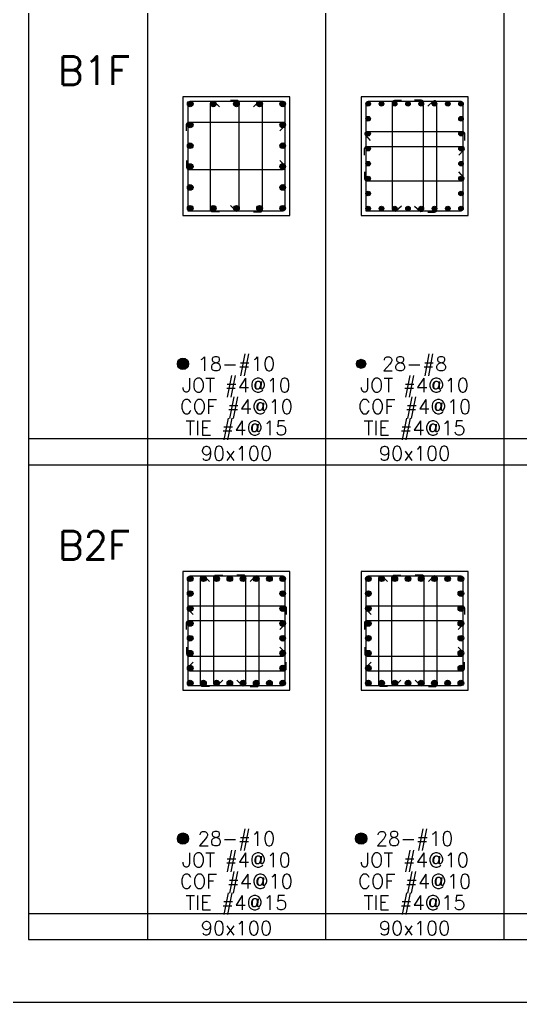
# Model space of a CAD drawing. Header units: millimetres. Extents: x 0 to 31920, y -6088 to 2522.
# Drawn here: x 3200 to 3621, y 0 to 828 of the extents above; entities that cross this region are included whole.
import ezdxf
from ezdxf.enums import TextEntityAlignment as Align

# ---------------------------------------------------------------- set-up
doc = ezdxf.new("R2010")
doc.units = ezdxf.units.MM
doc.header["$MEASUREMENT"] = 0
for name, color, linetype in [('DwFm', 7, 'Continuous'), ('S-RC', 130, 'Continuous'), ('S-REINF', 6, 'Continuous'), ('S-REINFD', 201, 'Continuous'), ('S-STUD', 1, 'Continuous'), ('S-TEXT', 2, 'Continuous')]:
    doc.layers.add(name, color=color, linetype=linetype)
doc.styles.add('CS4', font='romans.shx', dxfattribs={"width": 0.8, "bigfont": 'lsp.shx'})

# ---------------------------------------------------------------- blocks, each defined once
blk = doc.blocks.new('繪圖範圍')
blk.add_lwpolyline([(0, 51.1), (79.8, 51.1), (79.8, 0), (0, 0)], close=True)

msp = doc.modelspace()

# ---------------------------------------------------------------- hatches: boundary and pattern name
at = {"layer": 'S-REINFD'}
h = msp.add_hatch(color=256, dxfattribs=at)
edge = h.paths.add_edge_path()
edge.add_arc((3343.06, 756.94), 2.38, 0, 360)
h = msp.add_hatch(color=256, dxfattribs=at)
edge = h.paths.add_edge_path()
edge.add_arc((3362.53, 756.94), 2.38, 0, 360)
h = msp.add_hatch(color=256, dxfattribs=at)
edge = h.paths.add_edge_path()
edge.add_arc((3382, 756.94), 2.38, 0, 360)
h = msp.add_hatch(color=256, dxfattribs=at)
edge = h.paths.add_edge_path()
edge.add_arc((3401.47, 756.94), 2.38, 0, 360)
h = msp.add_hatch(color=256, dxfattribs=at)
edge = h.paths.add_edge_path()
edge.add_arc((3420.94, 756.94), 2.38, 0, 360)
h = msp.add_hatch(color=256, dxfattribs=at)
edge = h.paths.add_edge_path()
edge.add_arc((3492.91, 757.1), 1.91, 0, 360)
h = msp.add_hatch(color=256, dxfattribs=at)
edge = h.paths.add_edge_path()
edge.add_arc((3504.07, 757.1), 1.91, 0, 360)
h = msp.add_hatch(color=256, dxfattribs=at)
edge = h.paths.add_edge_path()
edge.add_arc((3515.24, 757.1), 1.91, 0, 360)
h = msp.add_hatch(color=256, dxfattribs=at)
edge = h.paths.add_edge_path()
edge.add_arc((3526.41, 757.1), 1.91, 0, 360)
h = msp.add_hatch(color=256, dxfattribs=at)
edge = h.paths.add_edge_path()
edge.add_arc((3537.59, 757.1), 1.91, 0, 360)
h = msp.add_hatch(color=256, dxfattribs=at)
edge = h.paths.add_edge_path()
edge.add_arc((3548.76, 757.1), 1.91, 0, 360)
h = msp.add_hatch(color=256, dxfattribs=at)
edge = h.paths.add_edge_path()
edge.add_arc((3559.93, 757.1), 1.91, 0, 360)
h = msp.add_hatch(color=256, dxfattribs=at)
edge = h.paths.add_edge_path()
edge.add_arc((3571.09, 757.1), 1.91, 0, 360)
h = msp.add_hatch(color=256, dxfattribs=at)
edge = h.paths.add_edge_path()
edge.add_arc((3492.91, 744.5), 1.91, 0, 360)
h = msp.add_hatch(color=256, dxfattribs=at)
edge = h.paths.add_edge_path()
edge.add_arc((3571.09, 744.5), 1.91, 0, 360)
h = msp.add_hatch(color=256, dxfattribs=at)
edge = h.paths.add_edge_path()
edge.add_arc((3343.06, 739.36), 2.38, 0, 360)
h = msp.add_hatch(color=256, dxfattribs=at)
edge = h.paths.add_edge_path()
edge.add_arc((3420.94, 739.36), 2.38, 0, 360)
h = msp.add_hatch(color=256, dxfattribs=at)
edge = h.paths.add_edge_path()
edge.add_arc((3492.91, 731.9), 1.91, 0, 360)
h = msp.add_hatch(color=256, dxfattribs=at)
edge = h.paths.add_edge_path()
edge.add_arc((3571.09, 731.9), 1.91, 0, 360)
h = msp.add_hatch(color=256, dxfattribs=at)
edge = h.paths.add_edge_path()
edge.add_arc((3343.06, 721.79), 2.38, 0, 360)
h = msp.add_hatch(color=256, dxfattribs=at)
edge = h.paths.add_edge_path()
edge.add_arc((3420.94, 721.79), 2.38, 0, 360)
h = msp.add_hatch(color=256, dxfattribs=at)
edge = h.paths.add_edge_path()
edge.add_arc((3492.91, 719.3), 1.91, 0, 360)
h = msp.add_hatch(color=256, dxfattribs=at)
edge = h.paths.add_edge_path()
edge.add_arc((3571.09, 719.3), 1.91, 0, 360)
h = msp.add_hatch(color=256, dxfattribs=at)
edge = h.paths.add_edge_path()
edge.add_arc((3343.06, 704.21), 2.38, 0, 360)
h = msp.add_hatch(color=256, dxfattribs=at)
edge = h.paths.add_edge_path()
edge.add_arc((3420.94, 704.21), 2.38, 0, 360)
h = msp.add_hatch(color=256, dxfattribs=at)
edge = h.paths.add_edge_path()
edge.add_arc((3492.91, 706.7), 1.91, 0, 360)
h = msp.add_hatch(color=256, dxfattribs=at)
edge = h.paths.add_edge_path()
edge.add_arc((3571.09, 706.7), 1.91, 0, 360)
h = msp.add_hatch(color=256, dxfattribs=at)
edge = h.paths.add_edge_path()
edge.add_arc((3492.91, 694.1), 1.91, 0, 360)
h = msp.add_hatch(color=256, dxfattribs=at)
edge = h.paths.add_edge_path()
edge.add_arc((3571.09, 694.1), 1.91, 0, 360)
h = msp.add_hatch(color=256, dxfattribs=at)
edge = h.paths.add_edge_path()
edge.add_arc((3343.06, 686.64), 2.38, 0, 360)
h = msp.add_hatch(color=256, dxfattribs=at)
edge = h.paths.add_edge_path()
edge.add_arc((3420.94, 686.64), 2.38, 0, 360)
h = msp.add_hatch(color=256, dxfattribs=at)
edge = h.paths.add_edge_path()
edge.add_arc((3492.91, 681.5), 1.91, 0, 360)
h = msp.add_hatch(color=256, dxfattribs=at)
edge = h.paths.add_edge_path()
edge.add_arc((3571.09, 681.5), 1.91, 0, 360)
h = msp.add_hatch(color=256, dxfattribs=at)
edge = h.paths.add_edge_path()
edge.add_arc((3343.06, 669.06), 2.38, 0, 360)
h = msp.add_hatch(color=256, dxfattribs=at)
edge = h.paths.add_edge_path()
edge.add_arc((3362.53, 669.06), 2.38, 0, 360)
h = msp.add_hatch(color=256, dxfattribs=at)
edge = h.paths.add_edge_path()
edge.add_arc((3382, 669.06), 2.38, 0, 360)
h = msp.add_hatch(color=256, dxfattribs=at)
edge = h.paths.add_edge_path()
edge.add_arc((3401.47, 669.06), 2.38, 0, 360)
h = msp.add_hatch(color=256, dxfattribs=at)
edge = h.paths.add_edge_path()
edge.add_arc((3420.94, 669.06), 2.38, 0, 360)
h = msp.add_hatch(color=256, dxfattribs=at)
edge = h.paths.add_edge_path()
edge.add_arc((3492.91, 668.91), 1.91, 0, 360)
h = msp.add_hatch(color=256, dxfattribs=at)
edge = h.paths.add_edge_path()
edge.add_arc((3504.07, 668.91), 1.91, 0, 360)
h = msp.add_hatch(color=256, dxfattribs=at)
edge = h.paths.add_edge_path()
edge.add_arc((3515.24, 668.91), 1.91, 0, 360)
h = msp.add_hatch(color=256, dxfattribs=at)
edge = h.paths.add_edge_path()
edge.add_arc((3526.41, 668.91), 1.91, 0, 360)
h = msp.add_hatch(color=256, dxfattribs=at)
edge = h.paths.add_edge_path()
edge.add_arc((3537.59, 668.91), 1.91, 0, 360)
h = msp.add_hatch(color=256, dxfattribs=at)
edge = h.paths.add_edge_path()
edge.add_arc((3548.76, 668.91), 1.91, 0, 360)
h = msp.add_hatch(color=256, dxfattribs=at)
edge = h.paths.add_edge_path()
edge.add_arc((3559.93, 668.91), 1.91, 0, 360)
h = msp.add_hatch(color=256, dxfattribs=at)
edge = h.paths.add_edge_path()
edge.add_arc((3571.09, 668.91), 1.91, 0, 360)
h = msp.add_hatch(color=256, dxfattribs=at)
edge = h.paths.add_edge_path()
edge.add_arc((3337, 538), 4.76, 0, 360)
h = msp.add_hatch(color=256, dxfattribs=at)
edge = h.paths.add_edge_path()
edge.add_arc((3487, 538), 3.81, 0, 360)
h = msp.add_hatch(color=256, dxfattribs=at)
edge = h.paths.add_edge_path()
edge.add_arc((3343.06, 356.94), 2.38, 0, 360)
h = msp.add_hatch(color=256, dxfattribs=at)
edge = h.paths.add_edge_path()
edge.add_arc((3354.19, 356.94), 2.38, 0, 360)
h = msp.add_hatch(color=256, dxfattribs=at)
edge = h.paths.add_edge_path()
edge.add_arc((3365.31, 356.94), 2.38, 0, 360)
h = msp.add_hatch(color=256, dxfattribs=at)
edge = h.paths.add_edge_path()
edge.add_arc((3376.44, 356.94), 2.38, 0, 360)
h = msp.add_hatch(color=256, dxfattribs=at)
edge = h.paths.add_edge_path()
edge.add_arc((3387.56, 356.94), 2.38, 0, 360)
h = msp.add_hatch(color=256, dxfattribs=at)
edge = h.paths.add_edge_path()
edge.add_arc((3398.69, 356.94), 2.38, 0, 360)
h = msp.add_hatch(color=256, dxfattribs=at)
edge = h.paths.add_edge_path()
edge.add_arc((3409.81, 356.94), 2.38, 0, 360)
h = msp.add_hatch(color=256, dxfattribs=at)
edge = h.paths.add_edge_path()
edge.add_arc((3420.94, 356.94), 2.38, 0, 360)
h = msp.add_hatch(color=256, dxfattribs=at)
edge = h.paths.add_edge_path()
edge.add_arc((3493.06, 356.94), 2.38, 0, 360)
h = msp.add_hatch(color=256, dxfattribs=at)
edge = h.paths.add_edge_path()
edge.add_arc((3504.19, 356.94), 2.38, 0, 360)
h = msp.add_hatch(color=256, dxfattribs=at)
edge = h.paths.add_edge_path()
edge.add_arc((3515.31, 356.94), 2.38, 0, 360)
h = msp.add_hatch(color=256, dxfattribs=at)
edge = h.paths.add_edge_path()
edge.add_arc((3526.44, 356.94), 2.38, 0, 360)
h = msp.add_hatch(color=256, dxfattribs=at)
edge = h.paths.add_edge_path()
edge.add_arc((3537.56, 356.94), 2.38, 0, 360)
h = msp.add_hatch(color=256, dxfattribs=at)
edge = h.paths.add_edge_path()
edge.add_arc((3548.69, 356.94), 2.38, 0, 360)
h = msp.add_hatch(color=256, dxfattribs=at)
edge = h.paths.add_edge_path()
edge.add_arc((3559.81, 356.94), 2.38, 0, 360)
h = msp.add_hatch(color=256, dxfattribs=at)
edge = h.paths.add_edge_path()
edge.add_arc((3570.94, 356.94), 2.38, 0, 360)
h = msp.add_hatch(color=256, dxfattribs=at)
edge = h.paths.add_edge_path()
edge.add_arc((3343.06, 344.38), 2.38, 0, 360)
h = msp.add_hatch(color=256, dxfattribs=at)
edge = h.paths.add_edge_path()
edge.add_arc((3420.94, 344.38), 2.38, 0, 360)
h = msp.add_hatch(color=256, dxfattribs=at)
edge = h.paths.add_edge_path()
edge.add_arc((3493.06, 344.38), 2.38, 0, 360)
h = msp.add_hatch(color=256, dxfattribs=at)
edge = h.paths.add_edge_path()
edge.add_arc((3570.94, 344.38), 2.38, 0, 360)
h = msp.add_hatch(color=256, dxfattribs=at)
edge = h.paths.add_edge_path()
edge.add_arc((3343.06, 331.83), 2.38, 0, 360)
h = msp.add_hatch(color=256, dxfattribs=at)
edge = h.paths.add_edge_path()
edge.add_arc((3420.94, 331.83), 2.38, 0, 360)
h = msp.add_hatch(color=256, dxfattribs=at)
edge = h.paths.add_edge_path()
edge.add_arc((3493.06, 331.83), 2.38, 0, 360)
h = msp.add_hatch(color=256, dxfattribs=at)
edge = h.paths.add_edge_path()
edge.add_arc((3570.94, 331.83), 2.38, 0, 360)
h = msp.add_hatch(color=256, dxfattribs=at)
edge = h.paths.add_edge_path()
edge.add_arc((3343.06, 319.28), 2.38, 0, 360)
h = msp.add_hatch(color=256, dxfattribs=at)
edge = h.paths.add_edge_path()
edge.add_arc((3420.94, 319.28), 2.38, 0, 360)
h = msp.add_hatch(color=256, dxfattribs=at)
edge = h.paths.add_edge_path()
edge.add_arc((3493.06, 319.28), 2.38, 0, 360)
h = msp.add_hatch(color=256, dxfattribs=at)
edge = h.paths.add_edge_path()
edge.add_arc((3570.94, 319.28), 2.38, 0, 360)
h = msp.add_hatch(color=256, dxfattribs=at)
edge = h.paths.add_edge_path()
edge.add_arc((3343.06, 306.72), 2.38, 0, 360)
h = msp.add_hatch(color=256, dxfattribs=at)
edge = h.paths.add_edge_path()
edge.add_arc((3420.94, 306.72), 2.38, 0, 360)
h = msp.add_hatch(color=256, dxfattribs=at)
edge = h.paths.add_edge_path()
edge.add_arc((3493.06, 306.72), 2.38, 0, 360)
h = msp.add_hatch(color=256, dxfattribs=at)
edge = h.paths.add_edge_path()
edge.add_arc((3570.94, 306.72), 2.38, 0, 360)
h = msp.add_hatch(color=256, dxfattribs=at)
edge = h.paths.add_edge_path()
edge.add_arc((3343.06, 294.17), 2.38, 0, 360)
h = msp.add_hatch(color=256, dxfattribs=at)
edge = h.paths.add_edge_path()
edge.add_arc((3420.94, 294.17), 2.38, 0, 360)
h = msp.add_hatch(color=256, dxfattribs=at)
edge = h.paths.add_edge_path()
edge.add_arc((3493.06, 294.17), 2.38, 0, 360)
h = msp.add_hatch(color=256, dxfattribs=at)
edge = h.paths.add_edge_path()
edge.add_arc((3570.94, 294.17), 2.38, 0, 360)
h = msp.add_hatch(color=256, dxfattribs=at)
edge = h.paths.add_edge_path()
edge.add_arc((3343.06, 281.62), 2.38, 0, 360)
h = msp.add_hatch(color=256, dxfattribs=at)
edge = h.paths.add_edge_path()
edge.add_arc((3420.94, 281.62), 2.38, 0, 360)
h = msp.add_hatch(color=256, dxfattribs=at)
edge = h.paths.add_edge_path()
edge.add_arc((3493.06, 281.62), 2.38, 0, 360)
h = msp.add_hatch(color=256, dxfattribs=at)
edge = h.paths.add_edge_path()
edge.add_arc((3570.94, 281.62), 2.38, 0, 360)
h = msp.add_hatch(color=256, dxfattribs=at)
edge = h.paths.add_edge_path()
edge.add_arc((3343.06, 269.06), 2.38, 0, 360)
h = msp.add_hatch(color=256, dxfattribs=at)
edge = h.paths.add_edge_path()
edge.add_arc((3354.19, 269.06), 2.38, 0, 360)
h = msp.add_hatch(color=256, dxfattribs=at)
edge = h.paths.add_edge_path()
edge.add_arc((3365.31, 269.06), 2.38, 0, 360)
h = msp.add_hatch(color=256, dxfattribs=at)
edge = h.paths.add_edge_path()
edge.add_arc((3376.44, 269.06), 2.38, 0, 360)
h = msp.add_hatch(color=256, dxfattribs=at)
edge = h.paths.add_edge_path()
edge.add_arc((3387.56, 269.06), 2.38, 0, 360)
h = msp.add_hatch(color=256, dxfattribs=at)
edge = h.paths.add_edge_path()
edge.add_arc((3398.69, 269.06), 2.38, 0, 360)
h = msp.add_hatch(color=256, dxfattribs=at)
edge = h.paths.add_edge_path()
edge.add_arc((3409.81, 269.06), 2.38, 0, 360)
h = msp.add_hatch(color=256, dxfattribs=at)
edge = h.paths.add_edge_path()
edge.add_arc((3420.94, 269.06), 2.38, 0, 360)
h = msp.add_hatch(color=256, dxfattribs=at)
edge = h.paths.add_edge_path()
edge.add_arc((3493.06, 269.06), 2.38, 0, 360)
h = msp.add_hatch(color=256, dxfattribs=at)
edge = h.paths.add_edge_path()
edge.add_arc((3504.19, 269.06), 2.38, 0, 360)
h = msp.add_hatch(color=256, dxfattribs=at)
edge = h.paths.add_edge_path()
edge.add_arc((3515.31, 269.06), 2.38, 0, 360)
h = msp.add_hatch(color=256, dxfattribs=at)
edge = h.paths.add_edge_path()
edge.add_arc((3526.44, 269.06), 2.38, 0, 360)
h = msp.add_hatch(color=256, dxfattribs=at)
edge = h.paths.add_edge_path()
edge.add_arc((3537.56, 269.06), 2.38, 0, 360)
h = msp.add_hatch(color=256, dxfattribs=at)
edge = h.paths.add_edge_path()
edge.add_arc((3548.69, 269.06), 2.38, 0, 360)
h = msp.add_hatch(color=256, dxfattribs=at)
edge = h.paths.add_edge_path()
edge.add_arc((3559.81, 269.06), 2.38, 0, 360)
h = msp.add_hatch(color=256, dxfattribs=at)
edge = h.paths.add_edge_path()
edge.add_arc((3570.94, 269.06), 2.38, 0, 360)
h = msp.add_hatch(color=256, dxfattribs=at)
edge = h.paths.add_edge_path()
edge.add_arc((3337, 138), 4.76, 0, 360)
h = msp.add_hatch(color=256, dxfattribs=at)
edge = h.paths.add_edge_path()
edge.add_arc((3487, 138), 4.76, 0, 360)

# ---------------------------------------------------------------- linework, layer by layer
at = {"layer": 'S-RC'}
for points in [[(3337, 663), (3427, 663), (3427, 763), (3337, 763), (3337, 663)], [(3487, 663), (3577, 663), (3577, 763), (3487, 763), (3487, 663)], [(3337, 263), (3427, 263), (3427, 363), (3337, 363), (3337, 263)], [(3487, 263), (3577, 263), (3577, 363), (3487, 363), (3487, 263)]]:
    msp.add_lwpolyline(points, dxfattribs=at)
at = {"layer": 'S-REINF', "color": 2}
for points in [[(3341, 667), (3421.1, 667, 0.414214), (3423, 668.9), (3423, 757.1, 0.414214), (3421.1, 759), (3342.9, 759, 0.414214), (3341, 757.1), (3341, 667)], [(3367.65, 666.06), (3362.05, 666.06, -0.414214), (3360.15, 667.96), (3360.15, 757.4, -0.665297), (3363.38, 758.75), (3367.65, 754.56)], [(3376.88, 671.44), (3381.15, 667.25, 0.665297), (3384.38, 668.6), (3384.38, 758.04, 0.414214), (3382.48, 759.94), (3376.88, 759.94)], [(3396.35, 666.06), (3401.95, 666.06, 0.414214), (3403.85, 667.96), (3403.85, 757.4, 0.665297), (3400.62, 758.75), (3396.35, 754.56)], [(3491, 667), (3571.1, 667, 0.414214), (3573, 668.9), (3573, 757.1, 0.414214), (3571.1, 759), (3492.9, 759, 0.414214), (3491, 757.1), (3491, 667)], [(3520.84, 670.81), (3516.53, 666.84, -0.653352), (3513.34, 668.24), (3513.34, 758.19, -0.414214), (3515.24, 760.1), (3520.84, 760.1)], [(3531.99, 670.81), (3536.3, 666.84, 0.653352), (3539.49, 668.24), (3539.49, 758.19, 0.414214), (3537.59, 760.1), (3531.99, 760.1)], [(3543.16, 665.91), (3548.76, 665.91, 0.414214), (3550.66, 667.81), (3550.66, 757.76, 0.653352), (3547.47, 759.16), (3543.16, 755.19)], [(3340.06, 734.24), (3340.06, 739.84, -0.414214), (3341.96, 741.74), (3421.4, 741.74, -0.665297), (3422.75, 738.51), (3418.55, 734.24)], [(3494.81, 726.3), (3490.84, 730.62, -0.653352), (3492.24, 733.8), (3572.2, 733.8, -0.414214), (3574.09, 731.9), (3574.09, 726.3)], [(3489.91, 713.7), (3489.91, 719.3, -0.414214), (3491.8, 721.2), (3571.76, 721.2, -0.653352), (3573.16, 718.02), (3569.19, 713.7)], [(3340.06, 709.33), (3340.06, 703.73, 0.414214), (3341.96, 701.83), (3421.4, 701.83, 0.665297), (3422.75, 705.06), (3418.55, 709.33)], [(3489.91, 699.7), (3489.91, 694.1, 0.414214), (3491.8, 692.2), (3571.76, 692.2, 0.653352), (3573.16, 695.38), (3569.19, 699.7)], [(3341, 267), (3421.1, 267, 0.414214), (3423, 268.9), (3423, 357.1, 0.414214), (3421.1, 359), (3342.9, 359, 0.414214), (3341, 357.1), (3341, 267)], [(3359.31, 266.06), (3353.71, 266.06, -0.414214), (3351.81, 267.96), (3351.81, 357.4, -0.665297), (3355.04, 358.75), (3359.31, 354.55)], [(3370.43, 271.44), (3366.16, 267.25, -0.665297), (3362.93, 268.6), (3362.93, 358.04, -0.414214), (3364.83, 359.94), (3370.43, 359.94)], [(3382.44, 271.44), (3386.71, 267.25, 0.665297), (3389.94, 268.6), (3389.94, 358.04, 0.414214), (3388.04, 359.94), (3382.44, 359.94)], [(3393.57, 266.06), (3399.17, 266.06, 0.414214), (3401.07, 267.96), (3401.07, 357.4, 0.665297), (3397.84, 358.75), (3393.57, 354.55)], [(3491, 267), (3571.1, 267, 0.414214), (3573, 268.9), (3573, 357.1, 0.414214), (3571.1, 359), (3492.9, 359, 0.414214), (3491, 357.1), (3491, 267)], [(3509.31, 266.06), (3503.71, 266.06, -0.414214), (3501.81, 267.96), (3501.81, 357.4, -0.665297), (3505.04, 358.75), (3509.31, 354.55)], [(3520.43, 271.44), (3516.16, 267.25, -0.665297), (3512.93, 268.6), (3512.93, 358.04, -0.414214), (3514.83, 359.94), (3520.43, 359.94)], [(3532.44, 271.44), (3536.71, 267.25, 0.665297), (3539.94, 268.6), (3539.94, 358.04, 0.414214), (3538.04, 359.94), (3532.44, 359.94)], [(3543.57, 266.06), (3549.17, 266.06, 0.414214), (3551.07, 267.96), (3551.07, 357.4, 0.665297), (3547.84, 358.75), (3543.57, 354.55)], [(3345.45, 326.71), (3341.25, 330.98, -0.665297), (3342.6, 334.21), (3422.04, 334.21, -0.414214), (3423.94, 332.31), (3423.94, 326.71)], [(3495.45, 326.71), (3491.25, 330.98, -0.665297), (3492.6, 334.21), (3572.04, 334.21, -0.414214), (3573.94, 332.31), (3573.94, 326.71)], [(3340.06, 314.16), (3340.06, 319.76, -0.414214), (3341.96, 321.66), (3421.4, 321.66, -0.665297), (3422.75, 318.43), (3418.55, 314.16)], [(3490.06, 314.16), (3490.06, 319.76, -0.414214), (3491.96, 321.66), (3571.4, 321.66, -0.665297), (3572.75, 318.43), (3568.55, 314.16)], [(3340.06, 299.29), (3340.06, 293.69, 0.414214), (3341.96, 291.79), (3421.4, 291.79, 0.665297), (3422.75, 295.02), (3418.55, 299.29)], [(3490.06, 299.29), (3490.06, 293.69, 0.414214), (3491.96, 291.79), (3571.4, 291.79, 0.665297), (3572.75, 295.02), (3568.55, 299.29)], [(3345.45, 286.74), (3341.25, 282.47, 0.665297), (3342.6, 279.24), (3422.04, 279.24, 0.414214), (3423.94, 281.14), (3423.94, 286.74)], [(3495.45, 286.74), (3491.25, 282.47, 0.665297), (3492.6, 279.24), (3572.04, 279.24, 0.414214), (3573.94, 281.14), (3573.94, 286.74)]]:
    msp.add_lwpolyline(points, format="xyb", dxfattribs=at)
at = {"layer": 'S-REINFD'}
for centre, radius in [((3343.06, 756.94), 2.38), ((3362.53, 756.94), 2.38), ((3382, 756.94), 2.38), ((3401.47, 756.94), 2.38), ((3420.94, 756.94), 2.38), ((3492.91, 757.1), 1.91), ((3504.07, 757.1), 1.91), ((3515.24, 757.1), 1.91), ((3526.41, 757.1), 1.91), ((3537.59, 757.1), 1.91), ((3548.76, 757.1), 1.91), ((3559.93, 757.1), 1.91), ((3571.09, 757.1), 1.91), ((3492.91, 744.5), 1.91), ((3571.09, 744.5), 1.91), ((3343.06, 739.36), 2.38), ((3420.94, 739.36), 2.38), ((3492.91, 731.9), 1.91), ((3571.09, 731.9), 1.91), ((3343.06, 721.79), 2.38), ((3420.94, 721.79), 2.38), ((3492.91, 719.3), 1.91), ((3571.09, 719.3), 1.91), ((3343.06, 704.21), 2.38), ((3420.94, 704.21), 2.38), ((3492.91, 706.7), 1.91), ((3571.09, 706.7), 1.91), ((3492.91, 694.1), 1.91), ((3571.09, 694.1), 1.91), ((3343.06, 686.64), 2.38), ((3420.94, 686.64), 2.38), ((3492.91, 681.5), 1.91), ((3571.09, 681.5), 1.91), ((3343.06, 669.06), 2.38), ((3362.53, 669.06), 2.38), ((3382, 669.06), 2.38), ((3401.47, 669.06), 2.38), ((3420.94, 669.06), 2.38), ((3492.91, 668.91), 1.91), ((3504.07, 668.91), 1.91), ((3515.24, 668.91), 1.91), ((3526.41, 668.91), 1.91), ((3537.59, 668.91), 1.91), ((3548.76, 668.91), 1.91), ((3559.93, 668.91), 1.91), ((3571.09, 668.91), 1.91), ((3337, 538), 4.76), ((3487, 538), 3.81), ((3343.06, 356.94), 2.38), ((3354.19, 356.94), 2.38), ((3365.31, 356.94), 2.38), ((3376.44, 356.94), 2.38), ((3387.56, 356.94), 2.38), ((3398.69, 356.94), 2.38), ((3409.81, 356.94), 2.38), ((3420.94, 356.94), 2.38), ((3493.06, 356.94), 2.38), ((3504.19, 356.94), 2.38), ((3515.31, 356.94), 2.38), ((3526.44, 356.94), 2.38), ((3537.56, 356.94), 2.38), ((3548.69, 356.94), 2.38), ((3559.81, 356.94), 2.38), ((3570.94, 356.94), 2.38), ((3343.06, 344.38), 2.38), ((3420.94, 344.38), 2.38), ((3493.06, 344.38), 2.38), ((3570.94, 344.38), 2.38), ((3343.06, 331.83), 2.38), ((3420.94, 331.83), 2.38), ((3493.06, 331.83), 2.38), ((3570.94, 331.83), 2.38), ((3343.06, 319.28), 2.38), ((3420.94, 319.28), 2.38), ((3493.06, 319.28), 2.38), ((3570.94, 319.28), 2.38), ((3343.06, 306.72), 2.38), ((3420.94, 306.72), 2.38), ((3493.06, 306.72), 2.38), ((3570.94, 306.72), 2.38), ((3343.06, 294.17), 2.38), ((3420.94, 294.17), 2.38), ((3493.06, 294.17), 2.38), ((3570.94, 294.17), 2.38), ((3343.06, 281.62), 2.38), ((3420.94, 281.62), 2.38), ((3493.06, 281.62), 2.38), ((3570.94, 281.62), 2.38), ((3343.06, 269.06), 2.38), ((3354.19, 269.06), 2.38), ((3365.31, 269.06), 2.38), ((3376.44, 269.06), 2.38), ((3387.56, 269.06), 2.38), ((3398.69, 269.06), 2.38), ((3409.81, 269.06), 2.38), ((3420.94, 269.06), 2.38), ((3493.06, 269.06), 2.38), ((3504.19, 269.06), 2.38), ((3515.31, 269.06), 2.38), ((3526.44, 269.06), 2.38), ((3537.56, 269.06), 2.38), ((3548.69, 269.06), 2.38), ((3559.81, 269.06), 2.38), ((3570.94, 269.06), 2.38), ((3337, 138), 4.76), ((3487, 138), 4.76)]:
    msp.add_circle(centre, radius, dxfattribs=at)
at = {"layer": 'S-STUD'}
for p, q in [((3207, 2014), (3207, 53)), ((3307, 2014), (3307, 53)), ((3457, 2014), (3457, 53)), ((3607, 2014), (3607, 53)), ((3207, 475), (6217, 475)), ((3207, 453), (6217, 453)), ((3207, 75), (6217, 75)), ((3207, 53), (6217, 53))]:
    msp.add_line(p, q, dxfattribs=at)

# ---------------------------------------------------------------- block references
at = {"layer": 'DwFm', "xscale": 40, "yscale": 40, "zscale": 40}
msp.add_blockref('繪圖範圍', (3192, 0), dxfattribs=at)

# ---------------------------------------------------------------- texts
at = {"layer": 'S-TEXT', "style": 'CS4'}
for s, height, p in [('B1F', 24, (3262, 773)), ('18-#10', 12, (3382, 532)), ('28-#8', 12, (3532, 532)), ('JOT #4@10', 12, (3382, 514)), ('JOT #4@10', 12, (3532, 514)), ('COF #4@10', 12, (3382, 496)), ('COF #4@10', 12, (3532, 496)), ('TIE #4@15', 12, (3382, 478)), ('TIE #4@15', 12, (3532, 478)), ('90x100', 12, (3382, 456.5)), ('90x100', 12, (3532, 456.5)), ('B2F', 24, (3262, 373)), ('28-#10', 12, (3382, 132)), ('28-#10', 12, (3532, 132)), ('JOT #4@10', 12, (3382, 114)), ('JOT #4@10', 12, (3532, 114)), ('COF #4@10', 12, (3382, 96)), ('COF #4@10', 12, (3532, 96)), ('TIE #4@15', 12, (3382, 78)), ('TIE #4@15', 12, (3532, 78)), ('90x100', 12, (3382, 56.5)), ('90x100', 12, (3532, 56.5))]:
    msp.add_text(s, height=height, dxfattribs=at).set_placement(p, align=Align.CENTER)

doc.saveas('drawing.dxf')
